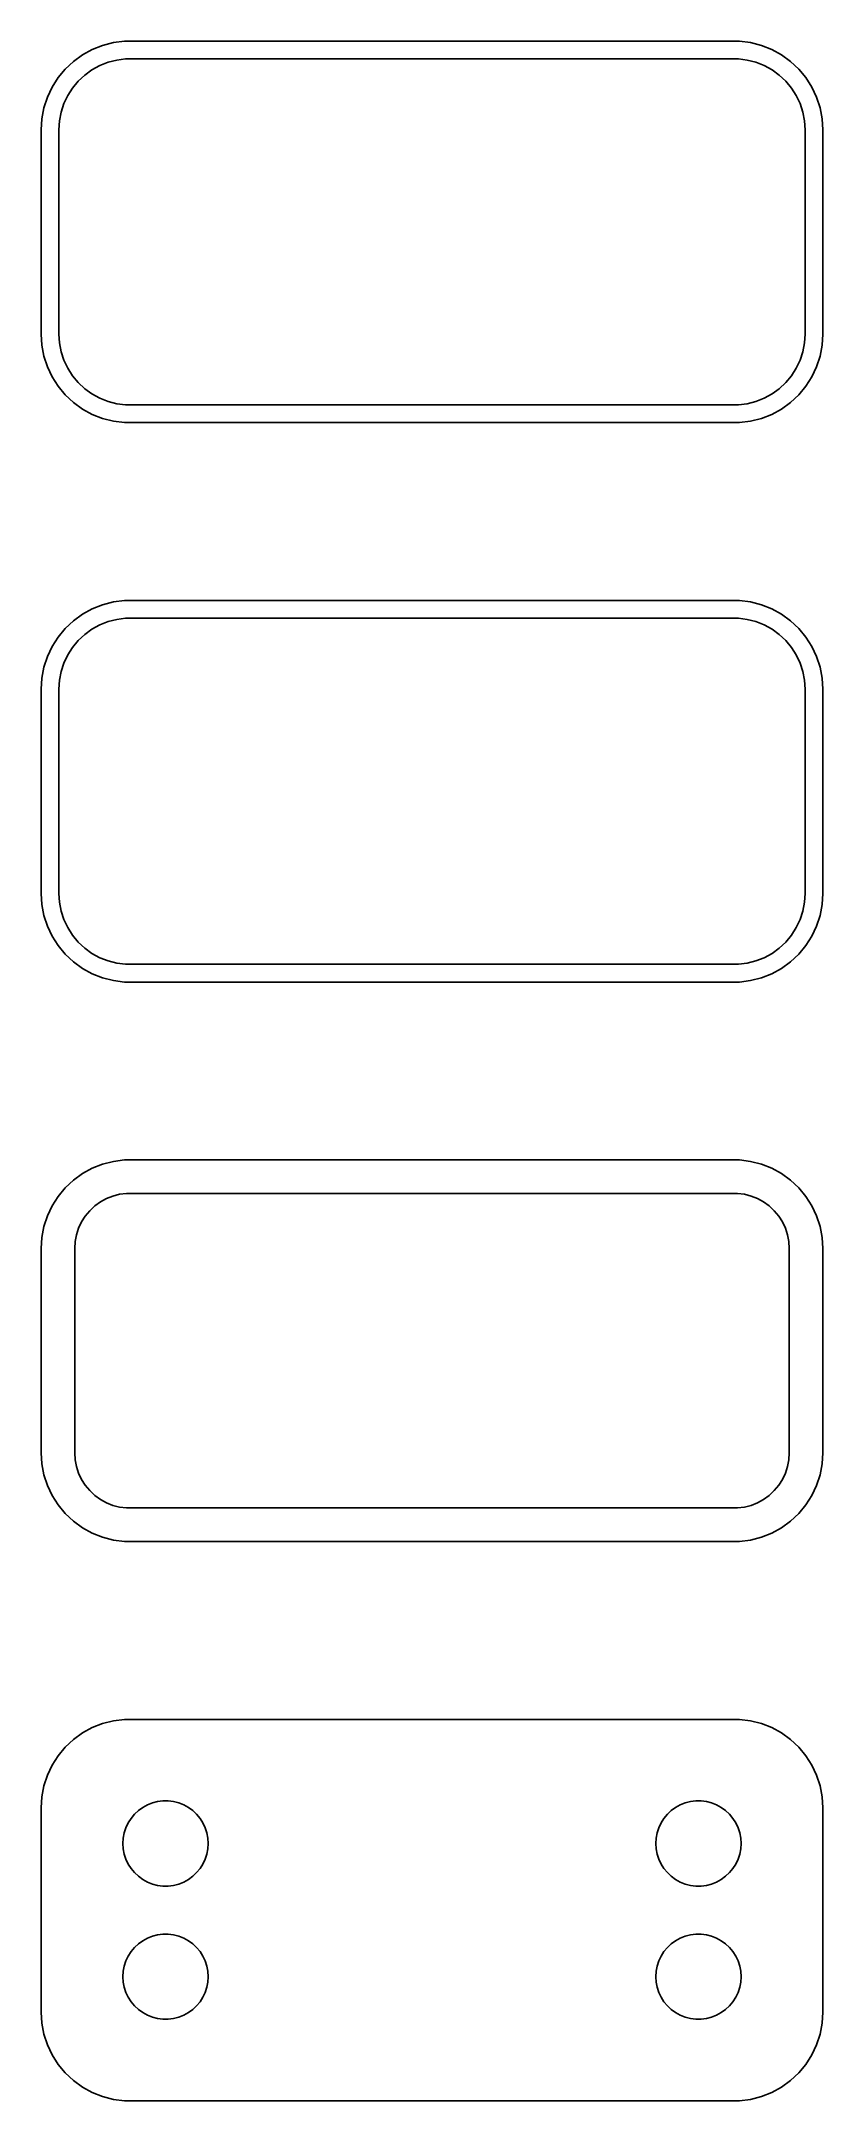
# Model space of a CAD drawing. Header units: metres. Extents: x -22 to 22, y 115 to 231.
import ezdxf

# ---------------------------------------------------------------- set-up
doc = ezdxf.new("R2010")
doc.units = ezdxf.units.M

msp = doc.modelspace()

# ---------------------------------------------------------------- linework, layer by layer
for p, q in [((-18.5451, 231.005), (-19.1289, 230.774)), ((-17.9369, 231.161), (-18.5451, 231.005)), ((-17.3139, 231.24), (-17.9369, 231.161)), ((17.3139, 231.24), (-17.3139, 231.24)), ((17.9369, 231.161), (17.3139, 231.24)), ((18.5451, 231.005), (17.9369, 231.161)), ((19.1289, 230.774), (18.5451, 231.005)), ((-20.6448, 229.673), (-21.0451, 229.189)), ((-20.1871, 230.103), (-20.6448, 229.673)), ((-19.6791, 230.472), (-20.1871, 230.103)), ((-19.1289, 230.774), (-19.6791, 230.472)), ((-19.1433, 229.627), (-18.7031, 229.869)), ((-18.7031, 229.869), (-18.2361, 230.054)), ((-18.2361, 230.054), (-17.7495, 230.179)), ((-17.7495, 230.179), (-17.2512, 230.242)), ((-17.2512, 230.242), (17.2512, 230.242)), ((17.2512, 230.242), (17.7495, 230.179)), ((17.7495, 230.179), (18.2361, 230.054)), ((18.2361, 230.054), (18.7031, 229.869)), ((18.7031, 229.869), (19.1433, 229.627)), ((19.6791, 230.472), (19.1289, 230.774)), ((20.1871, 230.103), (19.6791, 230.472)), ((20.6448, 229.673), (20.1871, 230.103)), ((21.0451, 229.189), (20.6448, 229.673)), ((-21.3815, 228.659), (-21.6489, 228.091)), ((-21.0451, 229.189), (-21.3815, 228.659)), ((-20.5052, 228.177), (-20.2361, 228.601)), ((-20.2361, 228.601), (-19.9159, 228.988)), ((-19.9159, 228.988), (-19.5497, 229.332)), ((-19.5497, 229.332), (-19.1433, 229.627)), ((19.1433, 229.627), (19.5497, 229.332)), ((19.5497, 229.332), (19.9159, 228.988)), ((19.9159, 228.988), (20.2361, 228.601)), ((20.2361, 228.601), (20.5052, 228.177)), ((21.3815, 228.659), (21.0451, 229.189)), ((21.6489, 228.091), (21.3815, 228.659)), ((-21.8429, 227.493), (-21.9606, 226.877)), ((-21.6489, 228.091), (-21.8429, 227.493)), ((-20.8743, 227.245), (-20.7191, 227.722)), ((-20.7191, 227.722), (-20.5052, 228.177)), ((20.5052, 228.177), (20.7191, 227.722)), ((20.7191, 227.722), (20.8743, 227.245)), ((21.8429, 227.493), (21.6489, 228.091)), ((21.9606, 226.877), (21.8429, 227.493)), ((-21.9606, 226.877), (-22, 226.25)), ((-22, 226.25), (-22, 214.75)), ((-21, 226.25), (-20.9684, 226.751)), ((-21, 214.75), (-21, 226.25)), ((-20.9684, 226.751), (-20.8743, 227.245)), ((20.8743, 227.245), (20.9684, 226.751)), ((20.9684, 226.751), (21, 226.25)), ((21, 226.25), (21, 214.75)), ((22, 226.25), (21.9606, 226.877)), ((22, 214.75), (22, 226.25)), ((-22, 214.75), (-21.9606, 214.123)), ((-20.9684, 214.249), (-21, 214.75)), ((21, 214.75), (20.9684, 214.249)), ((21.9606, 214.123), (22, 214.75)), ((-21.9606, 214.123), (-21.8429, 213.507)), ((-21.8429, 213.507), (-21.6489, 212.909)), ((-20.8743, 213.755), (-20.9684, 214.249)), ((-20.7191, 213.278), (-20.8743, 213.755)), ((20.8743, 213.755), (20.7191, 213.278)), ((20.9684, 214.249), (20.8743, 213.755)), ((21.6489, 212.909), (21.8429, 213.507)), ((21.8429, 213.507), (21.9606, 214.123)), ((-21.6489, 212.909), (-21.3815, 212.341)), ((-21.3815, 212.341), (-21.0451, 211.811)), ((-20.5052, 212.823), (-20.7191, 213.278)), ((-20.2361, 212.399), (-20.5052, 212.823)), ((-19.9159, 212.012), (-20.2361, 212.399)), ((20.2361, 212.399), (19.9159, 212.012)), ((20.5052, 212.823), (20.2361, 212.399)), ((20.7191, 213.278), (20.5052, 212.823)), ((21.0451, 211.811), (21.3815, 212.341)), ((21.3815, 212.341), (21.6489, 212.909)), ((-21.0451, 211.811), (-20.6448, 211.327)), ((-20.6448, 211.327), (-20.1871, 210.897)), ((-19.5497, 211.668), (-19.9159, 212.012)), ((-19.1433, 211.373), (-19.5497, 211.668)), ((-18.7031, 211.131), (-19.1433, 211.373)), ((-18.2361, 210.946), (-18.7031, 211.131)), ((18.7031, 211.131), (18.2361, 210.946)), ((19.1433, 211.373), (18.7031, 211.131)), ((19.5497, 211.668), (19.1433, 211.373)), ((19.9159, 212.012), (19.5497, 211.668)), ((20.1871, 210.897), (20.6448, 211.327)), ((20.6448, 211.327), (21.0451, 211.811)), ((-20.1871, 210.897), (-19.6791, 210.528)), ((-19.6791, 210.528), (-19.1289, 210.226)), ((-19.1289, 210.226), (-18.5451, 209.995)), ((-18.5451, 209.995), (-17.9369, 209.839)), ((-17.7495, 210.821), (-18.2361, 210.946)), ((-17.2512, 210.758), (-17.7495, 210.821)), ((17.2512, 210.758), (-17.2512, 210.758)), ((17.7495, 210.821), (17.2512, 210.758)), ((18.2361, 210.946), (17.7495, 210.821)), ((17.9369, 209.839), (18.5451, 209.995)), ((18.5451, 209.995), (19.1289, 210.226)), ((19.1289, 210.226), (19.6791, 210.528)), ((19.6791, 210.528), (20.1871, 210.897)), ((-17.9369, 209.839), (-17.3139, 209.76)), ((-17.3139, 209.76), (17.3139, 209.76)), ((17.3139, 209.76), (17.9369, 209.839)), ((-18.5451, 199.505), (-19.1289, 199.274)), ((-17.9369, 199.661), (-18.5451, 199.505)), ((-17.3139, 199.74), (-17.9369, 199.661)), ((17.3139, 199.74), (-17.3139, 199.74)), ((17.9369, 199.661), (17.3139, 199.74)), ((18.5451, 199.505), (17.9369, 199.661)), ((19.1289, 199.274), (18.5451, 199.505)), ((-20.1871, 198.603), (-20.6448, 198.173)), ((-19.6791, 198.972), (-20.1871, 198.603)), ((-19.1289, 199.274), (-19.6791, 198.972)), ((-19.1433, 198.127), (-18.7031, 198.369)), ((-18.7031, 198.369), (-18.2361, 198.554)), ((-18.2361, 198.554), (-17.7495, 198.679)), ((-17.7495, 198.679), (-17.2512, 198.742)), ((-17.2512, 198.742), (17.2512, 198.742)), ((17.2512, 198.742), (17.7495, 198.679)), ((17.7495, 198.679), (18.2361, 198.554)), ((18.2361, 198.554), (18.7031, 198.369)), ((18.7031, 198.369), (19.1433, 198.127)), ((19.6791, 198.972), (19.1289, 199.274)), ((20.1871, 198.603), (19.6791, 198.972)), ((20.6448, 198.173), (20.1871, 198.603)), ((-21.0451, 197.689), (-21.3815, 197.159)), ((-20.6448, 198.173), (-21.0451, 197.689)), ((-20.2361, 197.101), (-19.9159, 197.488)), ((-19.9159, 197.488), (-19.5497, 197.832)), ((-19.5497, 197.832), (-19.1433, 198.127)), ((19.1433, 198.127), (19.5497, 197.832)), ((19.5497, 197.832), (19.9159, 197.488)), ((19.9159, 197.488), (20.2361, 197.101)), ((21.0451, 197.689), (20.6448, 198.173)), ((21.3815, 197.159), (21.0451, 197.689)), ((-21.6489, 196.591), (-21.8429, 195.993)), ((-21.3815, 197.159), (-21.6489, 196.591)), ((-20.8743, 195.745), (-20.7191, 196.222)), ((-20.7191, 196.222), (-20.5052, 196.677)), ((-20.5052, 196.677), (-20.2361, 197.101)), ((20.2361, 197.101), (20.5052, 196.677)), ((20.5052, 196.677), (20.7191, 196.222)), ((20.7191, 196.222), (20.8743, 195.745)), ((21.6489, 196.591), (21.3815, 197.159)), ((21.8429, 195.993), (21.6489, 196.591)), ((-21.9606, 195.377), (-22, 194.75)), ((-21.8429, 195.993), (-21.9606, 195.377)), ((-21, 194.75), (-20.9684, 195.251)), ((-20.9684, 195.251), (-20.8743, 195.745)), ((20.8743, 195.745), (20.9684, 195.251)), ((20.9684, 195.251), (21, 194.75)), ((21.9606, 195.377), (21.8429, 195.993)), ((22, 194.75), (21.9606, 195.377)), ((-22, 194.75), (-22, 183.25)), ((-21, 183.25), (-21, 194.75)), ((21, 194.75), (21, 183.25)), ((22, 183.25), (22, 194.75)), ((-22, 183.25), (-21.9606, 182.623)), ((-20.9684, 182.749), (-21, 183.25)), ((21, 183.25), (20.9684, 182.749)), ((21.9606, 182.623), (22, 183.25)), ((-21.9606, 182.623), (-21.8429, 182.007)), ((-20.8743, 182.255), (-20.9684, 182.749)), ((-20.7191, 181.778), (-20.8743, 182.255)), ((20.8743, 182.255), (20.7191, 181.778)), ((20.9684, 182.749), (20.8743, 182.255)), ((21.8429, 182.007), (21.9606, 182.623)), ((-21.8429, 182.007), (-21.6489, 181.409)), ((-21.6489, 181.409), (-21.3815, 180.841)), ((-20.5052, 181.323), (-20.7191, 181.778)), ((-20.2361, 180.899), (-20.5052, 181.323)), ((20.5052, 181.323), (20.2361, 180.899)), ((20.7191, 181.778), (20.5052, 181.323)), ((21.3815, 180.841), (21.6489, 181.409)), ((21.6489, 181.409), (21.8429, 182.007)), ((-21.3815, 180.841), (-21.0451, 180.311)), ((-21.0451, 180.311), (-20.6448, 179.827)), ((-20.6448, 179.827), (-20.1871, 179.397)), ((-19.9159, 180.512), (-20.2361, 180.899)), ((-19.5497, 180.168), (-19.9159, 180.512)), ((-19.1433, 179.873), (-19.5497, 180.168)), ((-18.7031, 179.631), (-19.1433, 179.873)), ((19.1433, 179.873), (18.7031, 179.631)), ((19.5497, 180.168), (19.1433, 179.873)), ((19.9159, 180.512), (19.5497, 180.168)), ((20.2361, 180.899), (19.9159, 180.512)), ((20.1871, 179.397), (20.6448, 179.827)), ((20.6448, 179.827), (21.0451, 180.311)), ((21.0451, 180.311), (21.3815, 180.841)), ((-20.1871, 179.397), (-19.6791, 179.028)), ((-19.6791, 179.028), (-19.1289, 178.726)), ((-19.1289, 178.726), (-18.5451, 178.495)), ((-18.2361, 179.446), (-18.7031, 179.631)), ((-17.7495, 179.321), (-18.2361, 179.446)), ((-17.2512, 179.258), (-17.7495, 179.321)), ((17.2512, 179.258), (-17.2512, 179.258)), ((17.7495, 179.321), (17.2512, 179.258)), ((18.2361, 179.446), (17.7495, 179.321)), ((18.7031, 179.631), (18.2361, 179.446)), ((18.5451, 178.495), (19.1289, 178.726)), ((19.1289, 178.726), (19.6791, 179.028)), ((19.6791, 179.028), (20.1871, 179.397)), ((-18.5451, 178.495), (-17.9369, 178.339)), ((-17.9369, 178.339), (-17.3139, 178.26)), ((-17.3139, 178.26), (17.3139, 178.26)), ((17.3139, 178.26), (17.9369, 178.339)), ((17.9369, 178.339), (18.5451, 178.495)), ((-17.3139, 168.24), (-17.9369, 168.161)), ((17.3139, 168.24), (-17.3139, 168.24)), ((17.9369, 168.161), (17.3139, 168.24)), ((-20.1871, 167.103), (-20.6448, 166.673)), ((-19.6791, 167.472), (-20.1871, 167.103)), ((-19.1289, 167.774), (-19.6791, 167.472)), ((-18.5451, 168.005), (-19.1289, 167.774)), ((-17.9369, 168.161), (-18.5451, 168.005)), ((18.5451, 168.005), (17.9369, 168.161)), ((19.1289, 167.774), (18.5451, 168.005)), ((19.6791, 167.472), (19.1289, 167.774)), ((20.1871, 167.103), (19.6791, 167.472)), ((20.6448, 166.673), (20.1871, 167.103)), ((-21.0451, 166.189), (-21.3815, 165.659)), ((-20.6448, 166.673), (-21.0451, 166.189)), ((-18.9842, 165.649), (-18.668, 165.878)), ((-18.668, 165.878), (-18.3254, 166.067)), ((-18.3254, 166.067), (-17.9619, 166.211)), ((-17.9619, 166.211), (-17.5833, 166.308)), ((-17.5833, 166.308), (-17.1954, 166.357)), ((-17.1954, 166.357), (17.1954, 166.357)), ((17.1954, 166.357), (17.5833, 166.308)), ((17.5833, 166.308), (17.9619, 166.211)), ((17.9619, 166.211), (18.3254, 166.067)), ((18.3254, 166.067), (18.668, 165.878)), ((18.668, 165.878), (18.9842, 165.649)), ((21.0451, 166.189), (20.6448, 166.673)), ((21.3815, 165.659), (21.0451, 166.189)), ((-21.6489, 165.091), (-21.8429, 164.493)), ((-21.3815, 165.659), (-21.6489, 165.091)), ((-19.8943, 164.396), (-19.7279, 164.75)), ((-19.7279, 164.75), (-19.5184, 165.08)), ((-19.5184, 165.08), (-19.2692, 165.381)), ((-19.2692, 165.381), (-18.9842, 165.649)), ((18.9842, 165.649), (19.2692, 165.381)), ((19.2692, 165.381), (19.5184, 165.08)), ((19.5184, 165.08), (19.7279, 164.75)), ((19.7279, 164.75), (19.8943, 164.396)), ((21.6489, 165.091), (21.3815, 165.659)), ((21.8429, 164.493), (21.6489, 165.091)), ((-21.9606, 163.877), (-22, 163.25)), ((-21.8429, 164.493), (-21.9606, 163.877)), ((-20.1129, 163.25), (-20.0884, 163.64)), ((-20.0884, 163.64), (-20.0151, 164.024)), ((-20.0151, 164.024), (-19.8943, 164.396)), ((19.8943, 164.396), (20.0151, 164.024)), ((20.0151, 164.024), (20.0884, 163.64)), ((20.0884, 163.64), (20.1129, 163.25)), ((21.9606, 163.877), (21.8429, 164.493)), ((22, 163.25), (21.9606, 163.877)), ((-22, 163.25), (-22, 151.75)), ((-20.1129, 151.75), (-20.1129, 163.25)), ((20.1129, 163.25), (20.1129, 151.75)), ((22, 151.75), (22, 163.25)), ((-22, 151.75), (-21.9606, 151.123)), ((-21.9606, 151.123), (-21.8429, 150.507)), ((-20.0884, 151.36), (-20.1129, 151.75)), ((-20.0151, 150.976), (-20.0884, 151.36)), ((-19.8943, 150.604), (-20.0151, 150.976)), ((20.0151, 150.976), (19.8943, 150.604)), ((20.0884, 151.36), (20.0151, 150.976)), ((20.1129, 151.75), (20.0884, 151.36)), ((21.8429, 150.507), (21.9606, 151.123)), ((21.9606, 151.123), (22, 151.75)), ((-21.8429, 150.507), (-21.6489, 149.909)), ((-21.6489, 149.909), (-21.3815, 149.341)), ((-19.7279, 150.25), (-19.8943, 150.604)), ((-19.5184, 149.92), (-19.7279, 150.25)), ((-19.2692, 149.619), (-19.5184, 149.92)), ((-18.9842, 149.351), (-19.2692, 149.619)), ((19.2692, 149.619), (18.9842, 149.351)), ((19.5184, 149.92), (19.2692, 149.619)), ((19.7279, 150.25), (19.5184, 149.92)), ((19.8943, 150.604), (19.7279, 150.25)), ((21.3815, 149.341), (21.6489, 149.909)), ((21.6489, 149.909), (21.8429, 150.507)), ((-21.3815, 149.341), (-21.0451, 148.811)), ((-21.0451, 148.811), (-20.6448, 148.327)), ((-18.668, 149.122), (-18.9842, 149.351)), ((-18.3254, 148.933), (-18.668, 149.122)), ((-17.9619, 148.789), (-18.3254, 148.933)), ((-17.5833, 148.692), (-17.9619, 148.789)), ((-17.1954, 148.643), (-17.5833, 148.692)), ((17.1954, 148.643), (-17.1954, 148.643)), ((17.5833, 148.692), (17.1954, 148.643)), ((17.9619, 148.789), (17.5833, 148.692)), ((18.3254, 148.933), (17.9619, 148.789)), ((18.668, 149.122), (18.3254, 148.933)), ((18.9842, 149.351), (18.668, 149.122)), ((20.6448, 148.327), (21.0451, 148.811)), ((21.0451, 148.811), (21.3815, 149.341)), ((-20.6448, 148.327), (-20.1871, 147.897)), ((-20.1871, 147.897), (-19.6791, 147.528)), ((-19.6791, 147.528), (-19.1289, 147.226)), ((19.1289, 147.226), (19.6791, 147.528)), ((19.6791, 147.528), (20.1871, 147.897)), ((20.1871, 147.897), (20.6448, 148.327)), ((-19.1289, 147.226), (-18.5451, 146.995)), ((-18.5451, 146.995), (-17.9369, 146.839)), ((-17.9369, 146.839), (-17.3139, 146.76)), ((-17.3139, 146.76), (17.3139, 146.76)), ((17.3139, 146.76), (17.9369, 146.839)), ((17.9369, 146.839), (18.5451, 146.995)), ((18.5451, 146.995), (19.1289, 147.226)), ((-19.6791, 135.972), (-20.1871, 135.603)), ((-19.1289, 136.274), (-19.6791, 135.972)), ((-18.5451, 136.505), (-19.1289, 136.274)), ((-17.9369, 136.661), (-18.5451, 136.505)), ((-17.3139, 136.74), (-17.9369, 136.661)), ((17.3139, 136.74), (-17.3139, 136.74)), ((17.9369, 136.661), (17.3139, 136.74)), ((18.5451, 136.505), (17.9369, 136.661)), ((19.1289, 136.274), (18.5451, 136.505)), ((19.6791, 135.972), (19.1289, 136.274)), ((20.1871, 135.603), (19.6791, 135.972)), ((-21.0451, 134.689), (-21.3815, 134.159)), ((-20.6448, 135.173), (-21.0451, 134.689)), ((-20.1871, 135.603), (-20.6448, 135.173)), ((20.6448, 135.173), (20.1871, 135.603)), ((21.0451, 134.689), (20.6448, 135.173)), ((21.3815, 134.159), (21.0451, 134.689)), ((-21.6489, 133.591), (-21.8429, 132.993)), ((-21.3815, 134.159), (-21.6489, 133.591)), ((21.6489, 133.591), (21.3815, 134.159)), ((21.8429, 132.993), (21.6489, 133.591)), ((-21.9606, 132.377), (-22, 131.75)), ((-21.8429, 132.993), (-21.9606, 132.377)), ((21.9606, 132.377), (21.8429, 132.993)), ((22, 131.75), (21.9606, 132.377)), ((-22, 131.75), (-22, 120.25)), ((-17.1031, 130.906), (-16.9416, 131.161)), ((-16.9416, 131.161), (-16.7495, 131.393)), ((-16.7495, 131.393), (-16.5298, 131.599)), ((-16.5298, 131.599), (-16.286, 131.776)), ((-16.286, 131.776), (-16.0219, 131.922)), ((-16.0219, 131.922), (-15.7416, 132.033)), ((-15.7416, 132.033), (-15.4497, 132.107)), ((-15.4497, 132.107), (-15.1507, 132.145)), ((-15.1507, 132.145), (-14.8493, 132.145)), ((-14.8493, 132.145), (-14.5503, 132.107)), ((-14.5503, 132.107), (-14.2583, 132.033)), ((-14.2583, 132.033), (-13.9781, 131.922)), ((-13.9781, 131.922), (-13.714, 131.776)), ((-13.714, 131.776), (-13.4702, 131.599)), ((-13.4702, 131.599), (-13.2505, 131.393)), ((-13.2505, 131.393), (-13.0583, 131.161)), ((-13.0583, 131.161), (-12.8969, 130.906)), ((12.8969, 130.906), (13.0583, 131.161)), ((13.0583, 131.161), (13.2505, 131.393)), ((13.2505, 131.393), (13.4702, 131.599)), ((13.4702, 131.599), (13.714, 131.776)), ((13.714, 131.776), (13.9781, 131.922)), ((13.9781, 131.922), (14.2583, 132.033)), ((14.2583, 132.033), (14.5503, 132.107)), ((14.5503, 132.107), (14.8493, 132.145)), ((14.8493, 132.145), (15.1507, 132.145)), ((15.1507, 132.145), (15.4497, 132.107)), ((15.4497, 132.107), (15.7416, 132.033)), ((15.7416, 132.033), (16.0219, 131.922)), ((16.0219, 131.922), (16.286, 131.776)), ((16.286, 131.776), (16.5298, 131.599)), ((16.5298, 131.599), (16.7495, 131.393)), ((16.7495, 131.393), (16.9416, 131.161)), ((16.9416, 131.161), (17.1031, 130.906)), ((22, 120.25), (22, 131.75)), ((-17.4, 129.75), (-17.3811, 130.051)), ((-17.3811, 130.051), (-17.3246, 130.347)), ((-17.3246, 130.347), (-17.2315, 130.633)), ((-17.2315, 130.633), (-17.1031, 130.906)), ((-12.8969, 130.906), (-12.7685, 130.633)), ((-12.7685, 130.633), (-12.6754, 130.347)), ((-12.6754, 130.347), (-12.6189, 130.051)), ((-12.6189, 130.051), (-12.6, 129.75)), ((12.6, 129.75), (12.6189, 130.051)), ((12.6189, 130.051), (12.6754, 130.347)), ((12.6754, 130.347), (12.7685, 130.633)), ((12.7685, 130.633), (12.8969, 130.906)), ((17.1031, 130.906), (17.2315, 130.633)), ((17.2315, 130.633), (17.3246, 130.347)), ((17.3246, 130.347), (17.3811, 130.051)), ((17.3811, 130.051), (17.4, 129.75)), ((-17.3811, 129.449), (-17.4, 129.75)), ((-17.3246, 129.153), (-17.3811, 129.449)), ((-17.2315, 128.867), (-17.3246, 129.153)), ((-17.1031, 128.594), (-17.2315, 128.867)), ((-12.7685, 128.867), (-12.8969, 128.594)), ((-12.6754, 129.153), (-12.7685, 128.867)), ((-12.6189, 129.449), (-12.6754, 129.153)), ((-12.6, 129.75), (-12.6189, 129.449)), ((12.6189, 129.449), (12.6, 129.75)), ((12.6754, 129.153), (12.6189, 129.449)), ((12.7685, 128.867), (12.6754, 129.153)), ((12.8969, 128.594), (12.7685, 128.867)), ((17.2315, 128.867), (17.1031, 128.594)), ((17.3246, 129.153), (17.2315, 128.867)), ((17.3811, 129.449), (17.3246, 129.153)), ((17.4, 129.75), (17.3811, 129.449)), ((-16.9416, 128.339), (-17.1031, 128.594)), ((-16.7495, 128.107), (-16.9416, 128.339)), ((-16.5298, 127.901), (-16.7495, 128.107)), ((-16.286, 127.724), (-16.5298, 127.901)), ((-16.0219, 127.578), (-16.286, 127.724)), ((-15.7416, 127.467), (-16.0219, 127.578)), ((-13.9781, 127.578), (-14.2583, 127.467)), ((-13.714, 127.724), (-13.9781, 127.578)), ((-13.4702, 127.901), (-13.714, 127.724)), ((-13.2505, 128.107), (-13.4702, 127.901)), ((-13.0583, 128.339), (-13.2505, 128.107)), ((-12.8969, 128.594), (-13.0583, 128.339)), ((13.0583, 128.339), (12.8969, 128.594)), ((13.2505, 128.107), (13.0583, 128.339)), ((13.4702, 127.901), (13.2505, 128.107)), ((13.714, 127.724), (13.4702, 127.901)), ((13.9781, 127.578), (13.714, 127.724)), ((14.2583, 127.467), (13.9781, 127.578)), ((16.0219, 127.578), (15.7416, 127.467)), ((16.286, 127.724), (16.0219, 127.578)), ((16.5298, 127.901), (16.286, 127.724)), ((16.7495, 128.107), (16.5298, 127.901)), ((16.9416, 128.339), (16.7495, 128.107)), ((17.1031, 128.594), (16.9416, 128.339)), ((-15.4497, 127.393), (-15.7416, 127.467)), ((-15.1507, 127.355), (-15.4497, 127.393)), ((-14.8493, 127.355), (-15.1507, 127.355)), ((-14.5503, 127.393), (-14.8493, 127.355)), ((-14.2583, 127.467), (-14.5503, 127.393)), ((14.5503, 127.393), (14.2583, 127.467)), ((14.8493, 127.355), (14.5503, 127.393)), ((15.1507, 127.355), (14.8493, 127.355)), ((15.4497, 127.393), (15.1507, 127.355)), ((15.7416, 127.467), (15.4497, 127.393)), ((-16.7495, 123.893), (-16.5298, 124.099)), ((-16.5298, 124.099), (-16.286, 124.276)), ((-16.286, 124.276), (-16.0219, 124.422)), ((-16.0219, 124.422), (-15.7416, 124.533)), ((-15.7416, 124.533), (-15.4497, 124.607)), ((-15.4497, 124.607), (-15.1507, 124.645)), ((-15.1507, 124.645), (-14.8493, 124.645)), ((-14.8493, 124.645), (-14.5503, 124.607)), ((-14.5503, 124.607), (-14.2583, 124.533)), ((-14.2583, 124.533), (-13.9781, 124.422)), ((-13.9781, 124.422), (-13.714, 124.276)), ((-13.714, 124.276), (-13.4702, 124.099)), ((-13.4702, 124.099), (-13.2505, 123.893)), ((13.2505, 123.893), (13.4702, 124.099)), ((13.4702, 124.099), (13.714, 124.276)), ((13.714, 124.276), (13.9781, 124.422)), ((13.9781, 124.422), (14.2583, 124.533)), ((14.2583, 124.533), (14.5503, 124.607)), ((14.5503, 124.607), (14.8493, 124.645)), ((14.8493, 124.645), (15.1507, 124.645)), ((15.1507, 124.645), (15.4497, 124.607)), ((15.4497, 124.607), (15.7416, 124.533)), ((15.7416, 124.533), (16.0219, 124.422)), ((16.0219, 124.422), (16.286, 124.276)), ((16.286, 124.276), (16.5298, 124.099)), ((16.5298, 124.099), (16.7495, 123.893)), ((-17.3246, 122.847), (-17.2315, 123.133)), ((-17.2315, 123.133), (-17.1031, 123.406)), ((-17.1031, 123.406), (-16.9416, 123.661)), ((-16.9416, 123.661), (-16.7495, 123.893)), ((-13.2505, 123.893), (-13.0583, 123.661)), ((-13.0583, 123.661), (-12.8969, 123.406)), ((-12.8969, 123.406), (-12.7685, 123.133)), ((-12.7685, 123.133), (-12.6754, 122.847)), ((12.6754, 122.847), (12.7685, 123.133)), ((12.7685, 123.133), (12.8969, 123.406)), ((12.8969, 123.406), (13.0583, 123.661)), ((13.0583, 123.661), (13.2505, 123.893)), ((16.7495, 123.893), (16.9416, 123.661)), ((16.9416, 123.661), (17.1031, 123.406)), ((17.1031, 123.406), (17.2315, 123.133)), ((17.2315, 123.133), (17.3246, 122.847)), ((-17.4, 122.25), (-17.3811, 122.551)), ((-17.3811, 121.949), (-17.4, 122.25)), ((-17.3811, 122.551), (-17.3246, 122.847)), ((-17.3246, 121.653), (-17.3811, 121.949)), ((-12.6754, 122.847), (-12.6189, 122.551)), ((-12.6189, 121.949), (-12.6754, 121.653)), ((-12.6189, 122.551), (-12.6, 122.25)), ((-12.6, 122.25), (-12.6189, 121.949)), ((12.6, 122.25), (12.6189, 122.551)), ((12.6189, 121.949), (12.6, 122.25)), ((12.6189, 122.551), (12.6754, 122.847)), ((12.6754, 121.653), (12.6189, 121.949)), ((17.3246, 122.847), (17.3811, 122.551)), ((17.3811, 121.949), (17.3246, 121.653)), ((17.3811, 122.551), (17.4, 122.25)), ((17.4, 122.25), (17.3811, 121.949)), ((-17.2315, 121.367), (-17.3246, 121.653)), ((-17.1031, 121.094), (-17.2315, 121.367)), ((-16.9416, 120.839), (-17.1031, 121.094)), ((-16.7495, 120.607), (-16.9416, 120.839)), ((-13.0583, 120.839), (-13.2505, 120.607)), ((-12.8969, 121.094), (-13.0583, 120.839)), ((-12.7685, 121.367), (-12.8969, 121.094)), ((-12.6754, 121.653), (-12.7685, 121.367)), ((12.7685, 121.367), (12.6754, 121.653)), ((12.8969, 121.094), (12.7685, 121.367)), ((13.0583, 120.839), (12.8969, 121.094)), ((13.2505, 120.607), (13.0583, 120.839)), ((16.9416, 120.839), (16.7495, 120.607)), ((17.1031, 121.094), (16.9416, 120.839)), ((17.2315, 121.367), (17.1031, 121.094)), ((17.3246, 121.653), (17.2315, 121.367)), ((-22, 120.25), (-21.9606, 119.623)), ((-21.9606, 119.623), (-21.8429, 119.007)), ((-16.5298, 120.401), (-16.7495, 120.607)), ((-16.286, 120.224), (-16.5298, 120.401)), ((-16.0219, 120.078), (-16.286, 120.224)), ((-15.7416, 119.967), (-16.0219, 120.078)), ((-15.4497, 119.893), (-15.7416, 119.967)), ((-15.1507, 119.855), (-15.4497, 119.893)), ((-14.8493, 119.855), (-15.1507, 119.855)), ((-14.5503, 119.893), (-14.8493, 119.855)), ((-14.2583, 119.967), (-14.5503, 119.893)), ((-13.9781, 120.078), (-14.2583, 119.967)), ((-13.714, 120.224), (-13.9781, 120.078)), ((-13.4702, 120.401), (-13.714, 120.224)), ((-13.2505, 120.607), (-13.4702, 120.401)), ((13.4702, 120.401), (13.2505, 120.607)), ((13.714, 120.224), (13.4702, 120.401)), ((13.9781, 120.078), (13.714, 120.224)), ((14.2583, 119.967), (13.9781, 120.078)), ((14.5503, 119.893), (14.2583, 119.967)), ((14.8493, 119.855), (14.5503, 119.893)), ((15.1507, 119.855), (14.8493, 119.855)), ((15.4497, 119.893), (15.1507, 119.855)), ((15.7416, 119.967), (15.4497, 119.893)), ((16.0219, 120.078), (15.7416, 119.967)), ((16.286, 120.224), (16.0219, 120.078)), ((16.5298, 120.401), (16.286, 120.224)), ((16.7495, 120.607), (16.5298, 120.401)), ((21.8429, 119.007), (21.9606, 119.623)), ((21.9606, 119.623), (22, 120.25)), ((-21.8429, 119.007), (-21.6489, 118.409)), ((-21.6489, 118.409), (-21.3815, 117.841)), ((21.3815, 117.841), (21.6489, 118.409)), ((21.6489, 118.409), (21.8429, 119.007)), ((-21.3815, 117.841), (-21.0451, 117.311)), ((-21.0451, 117.311), (-20.6448, 116.827)), ((20.6448, 116.827), (21.0451, 117.311)), ((21.0451, 117.311), (21.3815, 117.841)), ((-20.6448, 116.827), (-20.1871, 116.397)), ((-20.1871, 116.397), (-19.6791, 116.028)), ((-19.6791, 116.028), (-19.1289, 115.726)), ((19.1289, 115.726), (19.6791, 116.028)), ((19.6791, 116.028), (20.1871, 116.397)), ((20.1871, 116.397), (20.6448, 116.827)), ((-19.1289, 115.726), (-18.5451, 115.495)), ((-18.5451, 115.495), (-17.9369, 115.339)), ((-17.9369, 115.339), (-17.3139, 115.26)), ((-17.3139, 115.26), (17.3139, 115.26)), ((17.3139, 115.26), (17.9369, 115.339)), ((17.9369, 115.339), (18.5451, 115.495)), ((18.5451, 115.495), (19.1289, 115.726))]:
    msp.add_line(p, q)

doc.saveas('drawing.dxf')
